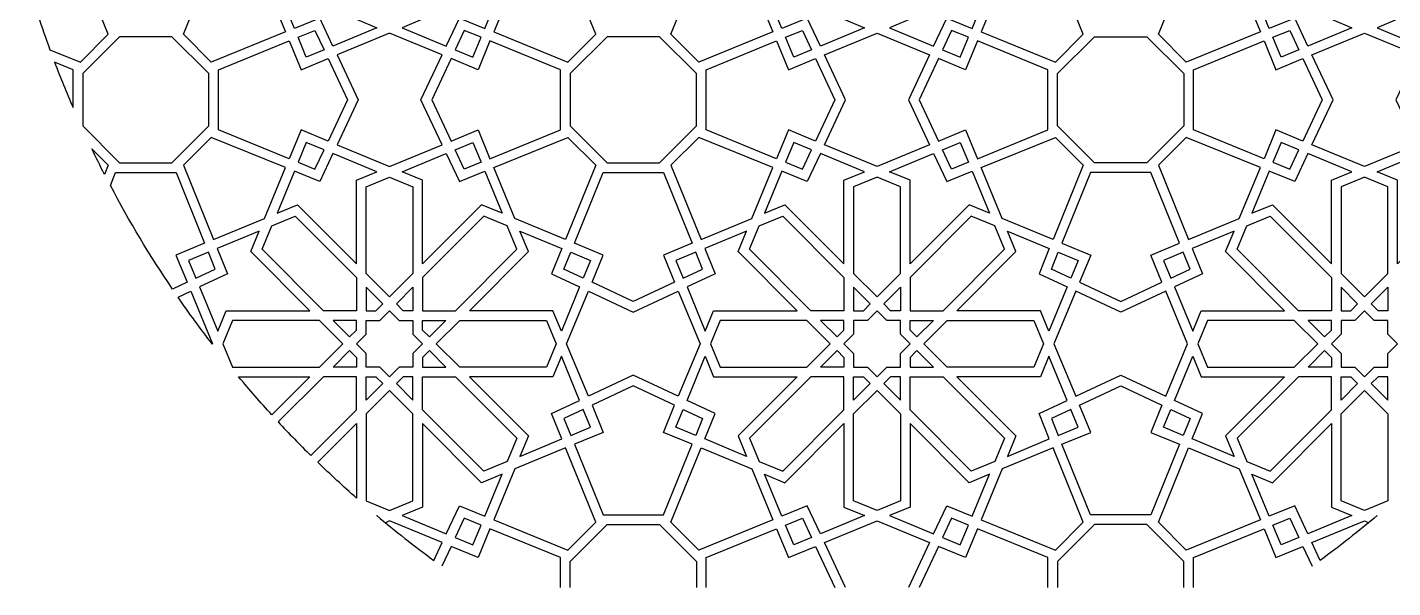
# Model space of a CAD drawing. Extents: x 59271 to 61367, y 41180 to 44085.
# Drawn here: x 59487 to 60589, y 41180 to 41632 of the extents above; entities that cross this region are included whole.
import ezdxf

# ---------------------------------------------------------------- set-up
doc = ezdxf.new("R2010")
doc.units = 0
doc.layers.add('LAYER_01', color=1, linetype='CONTINUOUS')

msp = doc.modelspace()

# ---------------------------------------------------------------- linework, layer by layer
at = {"layer": 'LAYER_01'}
for points in [[(59702.5, 41631.2), (59688.5, 41665.1), (59705, 41658.2), (59752.6, 41705.9), (59752.6, 41638.5), (59769.1, 41631.7), (59733.6, 41616.9), (59723, 41639.5)], [(59856.1, 41631.2), (59870.1, 41665.1), (59853.6, 41658.2), (59806, 41705.9), (59806, 41638.5), (59789.5, 41631.7), (59825, 41616.9), (59835.6, 41639.5)], [(60095.8, 41631.2), (60081.8, 41665.1), (60098.3, 41658.2), (60145.9, 41705.9), (60145.9, 41638.5), (60162.4, 41631.7), (60126.9, 41616.9), (60116.3, 41639.5)], [(60249.4, 41631.2), (60263.4, 41665.1), (60246.9, 41658.2), (60199.3, 41705.9), (60199.3, 41638.5), (60182.8, 41631.7), (60218.3, 41616.9), (60228.9, 41639.5)], [(60489.1, 41631.2), (60475.1, 41665.1), (60491.6, 41658.2), (60539.2, 41705.9), (60539.2, 41638.5), (60555.7, 41631.7), (60520.2, 41616.9), (60509.6, 41639.5)], [(60642.7, 41631.2), (60656.7, 41665.1), (60640.2, 41658.2), (60592.6, 41705.9), (60592.6, 41638.5), (60576.1, 41631.7), (60611.6, 41616.9), (60622.2, 41639.5)], [(59637.3, 41686.3), (59678.3, 41669.3), (59695.3, 41628.3), (59635.4, 41603.9), (59612.9, 41626.4)], [(59921.3, 41686.3), (59880.3, 41669.3), (59863.3, 41628.3), (59923.2, 41603.9), (59945.6, 41626.4)], [(60030.6, 41686.3), (60071.6, 41669.3), (60088.6, 41628.3), (60028.7, 41603.9), (60006.3, 41626.4)], [(60314.6, 41686.3), (60273.6, 41669.3), (60256.6, 41628.3), (60316.5, 41603.9), (60338.9, 41626.4)], [(60423.9, 41686.3), (60464.9, 41669.3), (60481.9, 41628.3), (60422, 41603.9), (60399.6, 41626.4)], [(59582.6, 41624.5), (59561.5, 41624.5), (59531.7, 41594.7), (59531.7, 41552.5), (59561.5, 41522.7), (59603.7, 41522.7), (59633.6, 41552.5), (59633.6, 41594.7), (59603.7, 41624.5)], [(59745.3, 41573.6), (59729.7, 41540.3), (59707.9, 41549.3), (59698.3, 41526.1), (59641.4, 41549.3), (59641.4, 41597.9), (59698.3, 41621.1), (59707.9, 41597.9), (59729.7, 41606.9)], [(59705.5, 41624), (59719.1, 41629.5), (59726.4, 41614), (59712.1, 41608)], [(59753.9, 41573.6), (59736.9, 41537.3), (59779.3, 41519.8), (59821.7, 41537.3), (59804.6, 41573.6), (59821.7, 41609.9), (59779.3, 41627.4), (59736.9, 41609.9)], [(59813.3, 41573.6), (59828.9, 41540.3), (59850.7, 41549.3), (59860.3, 41526.1), (59917.2, 41549.3), (59917.2, 41597.9), (59860.3, 41621.1), (59850.7, 41597.9), (59828.9, 41606.9)], [(59853.1, 41624), (59839.5, 41629.5), (59832.2, 41614), (59846.5, 41608)], [(59975.9, 41624.5), (59954.8, 41624.5), (59925, 41594.7), (59925, 41552.5), (59954.8, 41522.7), (59997, 41522.7), (60026.9, 41552.5), (60026.9, 41594.7), (59997, 41624.5)], [(60138.6, 41573.6), (60123, 41540.3), (60101.2, 41549.3), (60091.6, 41526.1), (60034.7, 41549.3), (60034.7, 41597.9), (60091.6, 41621.1), (60101.2, 41597.9), (60123, 41606.9)], [(60098.8, 41624), (60112.4, 41629.5), (60119.7, 41614), (60105.4, 41608)], [(60172.6, 41627.4), (60215, 41609.9), (60198, 41573.6), (60215, 41537.3), (60172.6, 41519.8), (60130.2, 41537.3), (60147.2, 41573.6), (60130.2, 41609.9)], [(60206.6, 41573.6), (60222.2, 41540.3), (60244, 41549.3), (60253.6, 41526.1), (60310.5, 41549.3), (60310.5, 41597.9), (60253.6, 41621.1), (60244, 41597.9), (60222.2, 41606.9)], [(60246.4, 41624), (60232.8, 41629.5), (60225.5, 41614), (60239.8, 41608)], [(60369.3, 41624.5), (60390.4, 41624.5), (60420.2, 41594.7), (60420.2, 41552.5), (60390.4, 41522.7), (60348.2, 41522.7), (60318.3, 41552.5), (60318.3, 41594.7), (60348.2, 41624.5)], [(60531.9, 41573.6), (60516.3, 41540.3), (60494.5, 41549.3), (60484.9, 41526.1), (60428, 41549.3), (60428, 41597.9), (60484.9, 41621.1), (60494.5, 41597.9), (60516.3, 41606.9)], [(60492.1, 41624), (60505.7, 41629.5), (60513, 41614), (60498.7, 41608)], [(60591.3, 41573.6), (60608.3, 41537.3), (60565.9, 41519.8), (60523.5, 41537.3), (60540.6, 41573.6), (60523.5, 41609.9), (60565.9, 41627.4), (60608.3, 41609.9)], [(59637.3, 41461), (59678.3, 41477.9), (59695.3, 41518.9), (59635.4, 41543.3), (59612.9, 41520.9)], [(59705.5, 41523.2), (59719.1, 41517.7), (59726.4, 41533.2), (59712.1, 41539.2)], [(59853.1, 41523.2), (59839.5, 41517.7), (59832.2, 41533.2), (59846.5, 41539.2)], [(59921.3, 41461), (59880.3, 41477.9), (59863.3, 41518.9), (59923.2, 41543.3), (59945.6, 41520.9)], [(60030.6, 41461), (60071.6, 41477.9), (60088.6, 41518.9), (60028.7, 41543.3), (60006.3, 41520.9)], [(60098.8, 41523.2), (60112.4, 41517.7), (60119.7, 41533.2), (60105.4, 41539.2)], [(60246.4, 41523.2), (60232.8, 41517.7), (60225.5, 41533.2), (60239.8, 41539.2)], [(60314.6, 41461), (60273.6, 41477.9), (60256.6, 41518.9), (60316.5, 41543.3), (60338.9, 41520.9)], [(60423.9, 41461), (60464.9, 41477.9), (60481.9, 41518.9), (60422, 41543.3), (60399.6, 41520.9)], [(60492.1, 41523.2), (60505.7, 41517.7), (60513, 41533.2), (60498.7, 41539.2)], [(59702.5, 41516), (59688.5, 41482.2), (59705, 41489), (59752.6, 41441.3), (59752.6, 41508.7), (59769.1, 41515.5), (59733.6, 41530.3), (59723, 41507.7)], [(59856.1, 41516), (59870.1, 41482.2), (59853.6, 41489), (59806, 41441.3), (59806, 41508.7), (59789.5, 41515.5), (59825, 41530.3), (59835.6, 41507.7)], [(60095.8, 41516), (60081.8, 41482.2), (60098.3, 41489), (60145.9, 41441.3), (60145.9, 41508.7), (60162.4, 41515.5), (60126.9, 41530.3), (60116.3, 41507.7)], [(60249.4, 41516), (60263.4, 41482.2), (60246.9, 41489), (60199.3, 41441.3), (60199.3, 41508.7), (60182.8, 41515.5), (60218.3, 41530.3), (60228.9, 41507.7)], [(60489.1, 41516), (60475.1, 41482.2), (60491.6, 41489), (60539.2, 41441.3), (60539.2, 41508.7), (60555.7, 41515.5), (60520.2, 41530.3), (60509.6, 41507.7)], [(60642.7, 41516), (60656.7, 41482.2), (60640.2, 41489), (60592.6, 41441.3), (60592.6, 41508.7), (60576.1, 41515.5), (60611.6, 41530.3), (60622.2, 41507.7)], [(59779.3, 41511.3), (59798.2, 41503.5), (59798.2, 41433.5), (59779.3, 41414.7), (59760.4, 41433.5), (59760.4, 41503.5)], [(59975.9, 41410.9), (59942.7, 41426.6), (59951.7, 41448.4), (59928.5, 41458), (59951.6, 41514.9), (60000.3, 41514.9), (60023.4, 41458), (60000.2, 41448.4), (60009.2, 41426.6)], [(60172.6, 41414.7), (60191.5, 41433.5), (60191.5, 41503.5), (60172.6, 41511.3), (60153.7, 41503.5), (60153.7, 41433.5)], [(60369.3, 41410.9), (60402.5, 41426.6), (60393.5, 41448.4), (60416.7, 41458), (60393.6, 41514.9), (60344.9, 41514.9), (60321.8, 41458), (60345, 41448.4), (60336, 41426.6)], [(60565.9, 41511.3), (60547, 41503.5), (60547, 41433.5), (60565.9, 41414.7), (60584.8, 41433.5), (60584.8, 41503.5)], [(59676.5, 41453.1), (59684.3, 41472), (59703.1, 41479.8), (59752.6, 41430.3), (59752.6, 41403.6), (59725.9, 41403.6)], [(59882.1, 41453.1), (59874.3, 41472), (59855.4, 41479.8), (59806, 41430.3), (59806, 41403.6), (59832.6, 41403.6)], [(60069.8, 41453.1), (60077.6, 41472), (60096.5, 41479.8), (60145.9, 41430.3), (60145.9, 41403.6), (60119.3, 41403.6)], [(60275.4, 41453.1), (60267.6, 41472), (60248.7, 41479.8), (60199.3, 41430.3), (60199.3, 41403.6), (60226, 41403.6)], [(60463.1, 41453.1), (60470.9, 41472), (60489.8, 41479.8), (60539.2, 41430.3), (60539.2, 41403.6), (60512.6, 41403.6)], [(59626, 41422.7), (59640.7, 41387.1), (59647.5, 41403.6), (59714.9, 41403.6), (59667.3, 41451.3), (59674.1, 41467.7), (59640.3, 41453.7), (59648.6, 41433.3)], [(59932.6, 41422.7), (59917.9, 41387.1), (59911.1, 41403.6), (59843.7, 41403.6), (59891.3, 41451.3), (59884.5, 41467.7), (59918.3, 41453.7), (59910, 41433.3)], [(60019.3, 41422.7), (60034, 41387.1), (60040.8, 41403.6), (60108.2, 41403.6), (60060.6, 41451.3), (60067.4, 41467.7), (60033.6, 41453.7), (60041.9, 41433.3)], [(60325.9, 41422.7), (60311.2, 41387.1), (60304.4, 41403.6), (60237, 41403.6), (60284.6, 41451.3), (60277.8, 41467.7), (60311.6, 41453.7), (60303.3, 41433.3)], [(60412.6, 41422.7), (60427.3, 41387.1), (60434.1, 41403.6), (60501.5, 41403.6), (60453.9, 41451.3), (60460.7, 41467.7), (60426.9, 41453.7), (60435.2, 41433.3)], [(59623, 41429.9), (59638.6, 41437.2), (59633.1, 41450.8), (59617.1, 41444.1)], [(59935.6, 41429.9), (59920, 41437.2), (59925.5, 41450.8), (59941.5, 41444.1)], [(60016.3, 41429.9), (60031.9, 41437.2), (60026.4, 41450.8), (60010.4, 41444.1)], [(60328.9, 41429.9), (60313.3, 41437.2), (60318.8, 41450.8), (60334.8, 41444.1)], [(60409.6, 41429.9), (60425.2, 41437.2), (60419.7, 41450.8), (60403.7, 41444.1)], [(59760.4, 41422.5), (59760.4, 41403.6), (59768.2, 41403.6), (59773.8, 41409.1)], [(59798.2, 41422.5), (59798.2, 41403.6), (59790.3, 41403.6), (59784.8, 41409.1)], [(59975.9, 41402.3), (60012.2, 41419.3), (60029.8, 41376.9), (60012.2, 41334.6), (59975.9, 41351.6), (59939.7, 41334.6), (59922.1, 41376.9), (59939.7, 41419.3)], [(60153.7, 41422.5), (60153.7, 41403.6), (60161.6, 41403.6), (60167.1, 41409.1)], [(60191.5, 41422.5), (60191.5, 41403.6), (60183.6, 41403.6), (60178.1, 41409.1)], [(60369.3, 41402.3), (60333, 41419.3), (60315.4, 41376.9), (60333, 41334.6), (60369.3, 41351.6), (60405.5, 41334.6), (60423.1, 41376.9), (60405.5, 41419.3)], [(60547, 41422.5), (60547, 41403.6), (60554.9, 41403.6), (60560.4, 41409.1)], [(60584.8, 41422.5), (60584.8, 41403.6), (60577, 41403.6), (60571.4, 41409.1)], [(59779.3, 41403.6), (59787.1, 41395.8), (59798.2, 41395.8), (59798.2, 41384.8), (59806, 41376.9), (59798.2, 41369.1), (59798.2, 41358.1), (59787.1, 41358.1), (59779.3, 41350.3), (59771.5, 41358.1), (59760.4, 41358.1), (59760.4, 41369.1), (59752.6, 41376.9), (59760.4, 41384.8), (59760.4, 41395.8), (59771.5, 41395.8)], [(60172.6, 41350.3), (60180.4, 41358.1), (60191.5, 41358.1), (60191.5, 41369.1), (60199.3, 41376.9), (60191.5, 41384.8), (60191.5, 41395.8), (60180.4, 41395.8), (60172.6, 41403.6), (60164.8, 41395.8), (60153.7, 41395.8), (60153.7, 41384.8), (60145.9, 41376.9), (60153.7, 41369.1), (60153.7, 41358.1), (60164.8, 41358.1)], [(60565.9, 41403.6), (60558.1, 41395.8), (60547, 41395.8), (60547, 41384.8), (60539.2, 41376.9), (60547, 41369.1), (60547, 41358.1), (60558.1, 41358.1), (60565.9, 41350.3), (60573.7, 41358.1), (60584.8, 41358.1), (60584.8, 41369.1), (60592.6, 41376.9), (60584.8, 41384.8), (60584.8, 41395.8), (60573.7, 41395.8)], [(59741.6, 41376.9), (59722.7, 41395.8), (59652.7, 41395.8), (59644.9, 41376.9), (59652.7, 41358.1), (59722.7, 41358.1)], [(59752.6, 41395.8), (59733.7, 41395.8), (59747.1, 41382.5), (59752.6, 41388)], [(59806, 41395.8), (59824.8, 41395.8), (59811.5, 41382.5), (59806, 41388)], [(59817, 41376.9), (59835.9, 41395.8), (59905.9, 41395.8), (59913.7, 41376.9), (59905.9, 41358.1), (59835.9, 41358.1)], [(60134.9, 41376.9), (60116, 41395.8), (60046, 41395.8), (60038.2, 41376.9), (60046, 41358.1), (60116, 41358.1)], [(60145.9, 41395.8), (60127, 41395.8), (60140.4, 41382.5), (60145.9, 41388)], [(60199.3, 41395.8), (60218.2, 41395.8), (60204.8, 41382.5), (60199.3, 41388)], [(60210.3, 41376.9), (60229.2, 41395.8), (60299.2, 41395.8), (60307, 41376.9), (60299.2, 41358.1), (60229.2, 41358.1)], [(60528.2, 41376.9), (60509.3, 41395.8), (60439.3, 41395.8), (60431.5, 41376.9), (60439.3, 41358.1), (60509.3, 41358.1)], [(60539.2, 41395.8), (60520.4, 41395.8), (60533.7, 41382.5), (60539.2, 41388)], [(59752.6, 41358.1), (59733.7, 41358.1), (59747.1, 41371.4), (59752.6, 41365.9)], [(59806, 41358.1), (59824.8, 41358.1), (59811.5, 41371.4), (59806, 41365.9)], [(60145.9, 41358.1), (60127, 41358.1), (60140.4, 41371.4), (60145.9, 41365.9)], [(60199.3, 41358.1), (60218.2, 41358.1), (60204.8, 41371.4), (60199.3, 41365.9)], [(60539.2, 41358.1), (60520.4, 41358.1), (60533.7, 41371.4), (60539.2, 41365.9)], [(59932.6, 41331.2), (59917.9, 41366.8), (59911.1, 41350.3), (59843.7, 41350.3), (59891.3, 41302.6), (59884.5, 41286.1), (59918.3, 41300.2), (59910, 41320.6)], [(60019.3, 41331.2), (60034, 41366.8), (60040.8, 41350.3), (60108.2, 41350.3), (60060.6, 41302.6), (60067.4, 41286.1), (60033.6, 41300.2), (60041.9, 41320.6)], [(60325.9, 41331.2), (60311.2, 41366.8), (60304.4, 41350.3), (60237, 41350.3), (60284.6, 41302.6), (60277.8, 41286.1), (60311.6, 41300.2), (60303.3, 41320.6)], [(60412.6, 41331.2), (60427.3, 41366.8), (60434.1, 41350.3), (60501.5, 41350.3), (60453.9, 41302.6), (60460.7, 41286.1), (60426.9, 41300.2), (60435.2, 41320.6)], [(59760.4, 41331.4), (59760.4, 41350.3), (59768.2, 41350.3), (59773.8, 41344.8)], [(59798.2, 41331.4), (59798.2, 41350.3), (59790.3, 41350.3), (59784.8, 41344.8)], [(59882.1, 41300.8), (59874.3, 41281.9), (59855.4, 41274.1), (59806, 41323.6), (59806, 41350.3), (59832.6, 41350.3)], [(60069.8, 41300.8), (60077.6, 41281.9), (60096.5, 41274.1), (60145.9, 41323.6), (60145.9, 41350.3), (60119.3, 41350.3)], [(60153.7, 41331.4), (60153.7, 41350.3), (60161.6, 41350.3), (60167.1, 41344.8)], [(60191.5, 41331.4), (60191.5, 41350.3), (60183.6, 41350.3), (60178.1, 41344.8)], [(60275.4, 41300.8), (60267.6, 41281.9), (60248.7, 41274.1), (60199.3, 41323.6), (60199.3, 41350.3), (60226, 41350.3)], [(60463.1, 41300.8), (60470.9, 41281.9), (60489.8, 41274.1), (60539.2, 41323.6), (60539.2, 41350.3), (60512.6, 41350.3)], [(60547, 41331.4), (60547, 41350.3), (60554.9, 41350.3), (60560.4, 41344.8)], [(60584.8, 41331.4), (60584.8, 41350.3), (60577, 41350.3), (60571.4, 41344.8)], [(59779.3, 41242.6), (59798.2, 41250.4), (59798.2, 41320.4), (59779.3, 41339.2), (59760.4, 41320.4), (59760.4, 41250.4)], [(59975.9, 41343), (59942.7, 41327.3), (59951.7, 41305.5), (59928.5, 41295.9), (59951.6, 41239), (60000.3, 41239), (60023.4, 41295.9), (60000.2, 41305.5), (60009.2, 41327.3)], [(60172.6, 41339.2), (60191.5, 41320.4), (60191.5, 41250.4), (60172.6, 41242.6), (60153.7, 41250.4), (60153.7, 41320.4)], [(60369.3, 41343), (60402.5, 41327.3), (60393.5, 41305.5), (60416.7, 41295.9), (60393.6, 41239), (60344.9, 41239), (60321.8, 41295.9), (60345, 41305.5), (60336, 41327.3)], [(60565.9, 41242.6), (60547, 41250.4), (60547, 41320.4), (60565.9, 41339.2), (60584.8, 41320.4), (60584.8, 41250.4)], [(59935.6, 41324), (59920, 41316.7), (59925.5, 41303.1), (59941.5, 41309.8)], [(60016.3, 41324), (60031.9, 41316.7), (60026.4, 41303.1), (60010.4, 41309.8)], [(60328.9, 41324), (60313.3, 41316.7), (60318.8, 41303.1), (60334.8, 41309.8)], [(60409.6, 41324), (60425.2, 41316.7), (60419.7, 41303.1), (60403.7, 41309.8)], [(59856.1, 41237.9), (59870.1, 41271.7), (59853.6, 41264.9), (59806, 41312.6), (59806, 41245.2), (59789.5, 41238.4), (59825, 41223.6), (59835.6, 41246.2)], [(60095.8, 41237.9), (60081.8, 41271.7), (60098.3, 41264.9), (60145.9, 41312.6), (60145.9, 41245.2), (60162.4, 41238.4), (60126.9, 41223.6), (60116.3, 41246.2)], [(60249.4, 41237.9), (60263.4, 41271.7), (60246.9, 41264.9), (60199.3, 41312.6), (60199.3, 41245.2), (60182.8, 41238.4), (60218.3, 41223.6), (60228.9, 41246.2)], [(60489.1, 41237.9), (60475.1, 41271.7), (60491.6, 41264.9), (60539.2, 41312.6), (60539.2, 41245.2), (60555.7, 41238.4), (60520.2, 41223.6), (60509.6, 41246.2)], [(59921.3, 41292.9), (59880.3, 41276), (59863.3, 41235), (59923.2, 41210.6), (59945.6, 41233)], [(60030.6, 41292.9), (60071.6, 41276), (60088.6, 41235), (60028.7, 41210.6), (60006.3, 41233)], [(60314.6, 41292.9), (60273.6, 41276), (60256.6, 41235), (60316.5, 41210.6), (60338.9, 41233)], [(60423.9, 41292.9), (60464.9, 41276), (60481.9, 41235), (60422, 41210.6), (60399.6, 41233)], [(59853.1, 41230.7), (59839.5, 41236.2), (59832.2, 41220.7), (59846.5, 41214.7)], [(60098.8, 41230.7), (60112.4, 41236.2), (60119.7, 41220.7), (60105.4, 41214.7)], [(60246.4, 41230.7), (60232.8, 41236.2), (60225.5, 41220.7), (60239.8, 41214.7)], [(60492.1, 41230.7), (60505.7, 41236.2), (60513, 41220.7), (60498.7, 41214.7)]]:
    msp.add_lwpolyline(points, close=True, dxfattribs=at)
for points in [[(59505.3, 41613.9), (59529.9, 41603.9), (59552.3, 41626.4), (59528, 41686.3), (59487, 41669.3, 0.016368)], [(59523.9, 41567.3), (59523.9, 41597.9), (59509, 41604, 0.01111)], [(59539.1, 41534.1), (59552.3, 41520.9), (59549.3, 41513.5, -0.006454)], [(59554.1, 41504.4), (59558.3, 41514.9), (59607, 41514.9), (59630.1, 41458), (59606.9, 41448.4), (59615.9, 41426.6), (59604.2, 41421, -0.027326)], [(59608.6, 41414.5), (59618.9, 41419.3), (59636.5, 41376.9), (59636.3, 41376.6, -0.013176)], [(59657.5, 41350.3), (59714.9, 41350.3), (59684.3, 41319.6, -0.011429)], [(59715.8, 41286.8), (59752.6, 41323.6), (59752.6, 41350.3), (59725.9, 41350.3), (59689.5, 41313.9, 0.010592)], [(59721.4, 41281.4), (59752.6, 41312.6), (59752.6, 41252.5, -0.011933)]]:
    msp.add_lwpolyline(points, format="xyb", close=True, dxfattribs=at)
for points in [[(59769.1, 41238.3), (59769.1, 41238.4), (59769, 41238.4, 0.016399), (59815, 41202.3), (59821.7, 41216.6), (59779.3, 41234.1), (59775.9, 41232.7)], [(60576.1, 41238.3), (60576.1, 41238.4), (60576.2, 41238.4, -0.016399), (60530.2, 41202.3), (60523.5, 41216.6), (60565.9, 41234.1), (60569.3, 41232.7)]]:
    msp.add_lwpolyline(points, format="xyb", dxfattribs=at)
for points in [[(59917.2, 41180.3), (59917.2, 41204.6), (59860.3, 41227.8), (59850.7, 41204.6), (59828.9, 41213.6), (59821.4, 41197.7)], [(59925, 41180.3), (59925, 41201.4), (59954.8, 41231.2), (59997, 41231.2), (60026.9, 41201.4), (60026.9, 41180.3)], [(60034.7, 41180.3), (60034.7, 41204.6), (60091.6, 41227.8), (60101.2, 41204.6), (60123, 41213.6), (60138.6, 41180.3)], [(60147.2, 41180.3), (60130.2, 41216.6), (60172.6, 41234.1), (60215, 41216.6), (60198, 41180.3)], [(60310.5, 41180.3), (60310.5, 41204.6), (60253.6, 41227.8), (60244, 41204.6), (60222.2, 41213.6), (60206.6, 41180.3)], [(60420.2, 41180.3), (60420.2, 41201.4), (60390.4, 41231.2), (60348.2, 41231.2), (60318.3, 41201.4), (60318.3, 41180.3)], [(60428, 41180.3), (60428, 41204.6), (60484.9, 41227.8), (60494.5, 41204.6), (60516.3, 41213.6), (60523.8, 41197.7)]]:
    msp.add_lwpolyline(points, dxfattribs=at)

doc.saveas('drawing.dxf')
